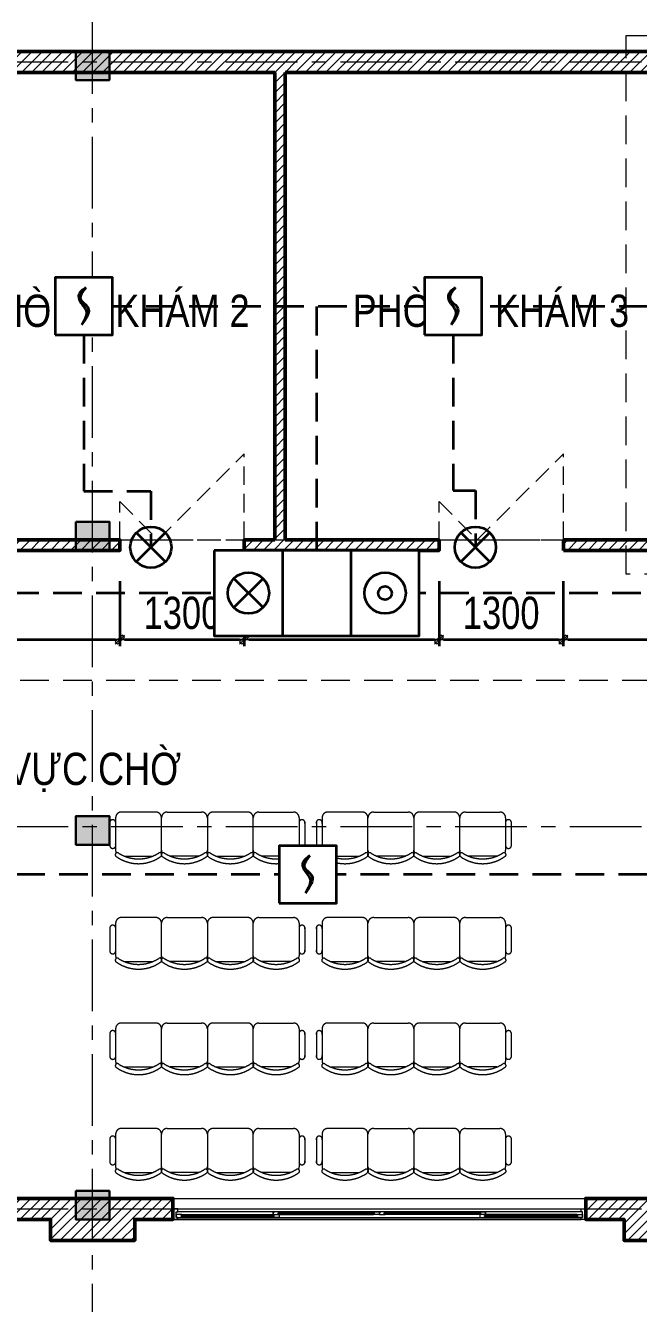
# Model space of a CAD drawing. Header units: millimetres. Extents: x 1109421 to 1726579, y -247837 to 144927.
# Drawn here: x 1467253 to 1473665, y -172402 to -159032 of the extents above; entities that cross this region are included whole.
import ezdxf

# ---------------------------------------------------------------- set-up
doc = ezdxf.new("R2010")
doc.units = ezdxf.units.MM
doc.header["$LTSCALE"] = 600
doc.header["$MEASUREMENT"] = 0
doc.set_wipeout_variables(frame=1)
for name, pattern in [('00_Hidden', [2.4, 1.6, -0.8]), ('CENTER', [2, 1.25, -0.25, 0.25, -0.25]), ('DASHED', [0.75, 0.5, -0.25]), ('HIDDEN', [0.375, 0.25, -0.125])]:
    doc.linetypes.add(name, pattern=pattern)
doc.layers.get('0').update_dxf_attribs({"lineweight": 0})
doc.layers.get('Defpoints').update_dxf_attribs({"lineweight": 0})
for name, color, linetype, lineweight in [('0.15_Cua', 144, 'Continuous', 15), ('cat1', 30, 'Continuous', 50), ('cat2', 22, 'Continuous', 30), ('dim', 144, 'Continuous', 13), ('hatch1', 136, 'Continuous', 9), ('LC MANH DUT', 35, 'HIDDEN', 5), ('LC Text2', 7, 'Continuous', 25), ('Noi that', 35, 'Continuous', 9), ('PCCC - BAOCHAY - THIETBI', 6, 'Continuous', 35), ('PCCC-BAO CHAY - DAY', 3, 'DASHED', 35), ('PCCC-BAOCHAY-THIETBI', 6, 'Continuous', 35), ('thay1', 63, 'Continuous', 18), ('truc', 76, 'CENTER', 9)]:
    doc.layers.add(name, color=color, linetype=linetype, lineweight=lineweight)
doc.styles.add('HOATBIF', font='hoatbif.shx', dxfattribs={"width": 0.8})
doc.styles.add('T2', font='VHARIAL.TTF', dxfattribs={"width": 0.8})
doc.dimstyles.new('1-135', dxfattribs={"dimscale": 135, "dimtxt": 2.5, "dimasz": 0.35, "dimexe": 0.5, "dimexo": 0, "dimgap": 0.8, "dimtad": 1, "dimdec": 0, "dimzin": 0, "dimdsep": 46, "dimtxsty": 'HOATBIF', "dimblk1": 'DOT', "dimblk2": 'DOT', "dimsah": 1, "dimcen": -1, "dimdle": 1, "dimclrd": 256, "dimclre": 256, "dimclrt": 4, "dimadec": 3, "dimazin": 2, "dimtfac": 0.333333, "dimtdec": 0, "dimtix": 1, "dimtmove": 2, "dimatfit": 3, "dimldrblk": 'DOT', "dimfxl": 1, "dimtvp": 0.833333, "dimtolj": 1, "dimtzin": 0, "dimarcsym": 0})

# ---------------------------------------------------------------- blocks, each defined once
blk = doc.blocks.new('dfdfdffđ')
at = {"layer": 'Noi that', "linetype": '00_Hidden'}
for p, q in [((954257, -6273), (954257, -6613)), ((954677, -6213), (954317, -6213)), ((954737, -6613), (954737, -6273)), ((954737, -6613), (954737, -6273)), ((954797, -6213), (955157, -6213)), ((955217, -6273), (955217, -6613)), ((955217, -6273), (955217, -6613)), ((955637, -6213), (955277, -6213)), ((955697, -6613), (955697, -6273)), ((955697, -6613), (955697, -6273)), ((955757, -6213), (956117, -6213)), ((956177, -6273), (956177, -6613)), ((954197, -6316), (954197, -6571)), ((956237, -6316), (956237, -6571)), ((954348, -6673), (954646, -6673)), ((955126, -6673), (954828, -6673)), ((955308, -6673), (955606, -6673)), ((956086, -6673), (955788, -6673))]:
    blk.add_line(p, q, dxfattribs=at)
for centre, radius, start, end in [((954317, -6273), 60, 90, 180), ((954677, -6273), 60, 0, 90), ((954797, -6273), 60, 90, 180), ((955157, -6273), 60, 0, 90), ((955277, -6273), 60, 90, 180), ((955637, -6273), 60, 0, 90), ((955757, -6273), 60, 90, 180), ((956117, -6273), 60, 0, 90), ((954227, -6324), 31.2, 343.7398, 196.2602), ((956207, -6324), 31.2, 343.7398, 196.2602), ((954227, -6562), 31.2, 163.7398, 16.2602), ((954275, -6660), 21.9, 57.9726, 216.6901), ((954317, -6613), 60, 180, 207.5844), ((954497, -6353), 400, 233.1301, 306.8699), ((954497, -6310), 393, 237.5758, 302.4242), ((954720, -6660), 21.9, 323.3099, 122.0274), ((954677, -6613), 60, 332.4156, 0), ((954755, -6660), 21.9, 57.9726, 216.6901), ((954797, -6613), 60, 180, 207.5844), ((954977, -6353), 400, 233.1301, 306.8699), ((954977, -6310), 393, 237.5758, 302.4242), ((955200, -6660), 21.9, 323.3099, 122.0274), ((955157, -6613), 60, 332.4156, 0), ((955235, -6660), 21.9, 57.9726, 216.6901), ((955277, -6613), 60, 180, 207.5844), ((955457, -6353), 400, 233.1301, 306.8699), ((955457, -6310), 393, 237.5758, 302.4242), ((955680, -6660), 21.9, 323.3099, 122.0274), ((955637, -6613), 60, 332.4156, 0), ((955715, -6660), 21.9, 57.9726, 216.6901), ((955757, -6613), 60, 180, 207.5844), ((955937, -6353), 400, 233.1301, 306.8699), ((955937, -6310), 393, 237.5758, 302.4242), ((956160, -6660), 21.9, 323.3099, 122.0274), ((956117, -6613), 60, 332.4156, 0), ((956207, -6562), 31.2, 163.7398, 16.2602)]:
    blk.add_arc(centre, radius, start, end, dxfattribs=at)
blk = doc.blocks.new('*U604')
for p, q in [((50, 0), (4270, 0)), ((50, -110), (4270, -110)), ((95, -20), (1050, -20)), ((1110, -50), (2100, -50)), ((1110, -80), (2100, -80)), ((3210, -50), (2220, -50)), ((3210, -80), (2220, -80)), ((4225, -20), (3270, -20)), ((4225, -50), (3270, -50))]:
    blk.add_line(p, q)
at = {"color": 8, "lineweight": 5}
for p, q in [((50, -20), (4270, -20)), ((4270, -80), (50, -80)), ((95, -30), (1050, -30)), ((95, -40), (1050, -40)), ((95, -50), (1050, -50)), ((1110, -60), (2100, -60)), ((1110, -70), (2100, -70)), ((3210, -60), (2220, -60)), ((3210, -70), (2220, -70)), ((4225, -30), (3270, -30)), ((4225, -40), (3270, -40))]:
    blk.add_line(p, q, dxfattribs=at)
for points in [[(50, -20), (35, -20), (35, -80), (50, -80), (50, -110), (0, -110), (0, 0), (0, 0), (0, 0), (50, 0), (50, -20), (35, -20)], [(4270, -20), (4285, -20), (4285, -80), (4270, -80), (4270, -110), (4320, -110), (4320, 0), (4320, 0), (4320, 0), (4270, 0), (4270, -20), (4285, -20)], [(95, -40), (95, -50), (35, -50), (35, -20), (95, -20), (95, -30), (85, -30), (85, -40), (95, -40)], [(1050, -40), (1050, -50), (1110, -50), (1110, -20), (1050, -20), (1050, -30), (1060, -30), (1060, -40), (1050, -40)], [(1110, -70), (1110, -80), (1050, -80), (1050, -50), (1110, -50), (1110, -60), (1100, -60), (1100, -70), (1110, -70)], [(1050, -50), (1050, -80), (1065, -80)], [(2100, -70), (2100, -80), (2160, -80), (2160, -50), (2100, -50), (2100, -60), (2110, -60), (2110, -70), (2100, -70)], [(2160, -50), (2160, -80), (2145, -80)], [(2160, -50), (2160, -80), (2175, -80)], [(2220, -70), (2220, -80), (2160, -80), (2160, -50), (2220, -50), (2220, -60), (2210, -60), (2210, -70), (2220, -70)], [(3270, -40), (3270, -50), (3210, -50), (3210, -20), (3270, -20), (3270, -30), (3260, -30), (3260, -40), (3270, -40)], [(3210, -70), (3210, -80), (3270, -80), (3270, -50), (3210, -50), (3210, -60), (3220, -60), (3220, -70), (3210, -70)], [(3270, -50), (3270, -80), (3255, -80)], [(4225, -40), (4225, -50), (4285, -50), (4285, -20), (4225, -20), (4225, -30), (4235, -30), (4235, -40), (4225, -40)]]:
    blk.add_lwpolyline(points)
for centre, start, end in [((94, -32), 14.2151, 83.5658), ((94, -38), 276.4342, 345.7849), ((1051, -32), 96.4342, 165.7849), ((1051, -38), 194.2151, 263.5658), ((1109, -62), 14.2151, 83.5658), ((1109, -68), 276.4342, 345.7849), ((2101, -62), 96.4342, 165.7849), ((2101, -68), 194.2151, 263.5658), ((2219, -62), 14.2151, 83.5658), ((2219, -68), 276.4342, 345.7849), ((3211, -62), 96.4342, 165.7849), ((3211, -68), 194.2151, 263.5658), ((3269, -32), 14.2151, 83.5658), ((3269, -38), 276.4342, 345.7849), ((4226, -32), 96.4342, 165.7849), ((4226, -38), 194.2151, 263.5658)]:
    blk.add_arc(centre, 8.25, start, end, dxfattribs=at)
blk = doc.blocks.new('DOT')
at = {"layer": 'dim'}
for p, q in [((-3, 0), (3, 0)), ((-1, -1), (1, 1))]:
    blk.add_line(p, q, dxfattribs=at)
blk.add_lwpolyline([(0.5, 1), (-1, -0.5), (-0.5, -1), (1, 0.5)], close=True, dxfattribs=at)
blk = doc.blocks.new('*D2269')
at = {"layer": 'Defpoints', "color": 0, "transparency": 16777216}
for p in [(7775, 56622), (11160, 56622), (11160, 56010)]:
    blk.add_point(p, dxfattribs=at)
at = {"layer": 'dim', "lineweight": -2, "transparency": 16777216}
for p, q in [((7775, 56622), (7775, 55942)), ((11160, 56622), (11160, 55942)), ((7823, 56010), (11113, 56010))]:
    blk.add_line(p, q, dxfattribs=at)
at = {"layer": 'dim', "lineweight": -2, "transparency": 16777216, "xscale": 47.25, "yscale": 47.25, "zscale": 47.25, "rotation": 180}
blk.add_blockref('DOT', (7775, 56010), dxfattribs=at)
at = {"layer": 'dim', "lineweight": -2, "transparency": 16777216, "xscale": 47.25, "yscale": 47.25, "zscale": 47.25}
blk.add_blockref('DOT', (11160, 56010), dxfattribs=at)
at = {"layer": 'dim', "color": 4, "transparency": 16777216, "insert": (9468, 56287), "char_height": 337.5, "attachment_point": 5, "style": 'HOATBIF'}
blk.add_mtext('\\A1;3385', dxfattribs=at)
blk = doc.blocks.new('_Dot')
at = {"color": 0, "linetype": 'ByBlock', "lineweight": -2}
blk.add_line((-0.5, 0), (-1, 0), dxfattribs=at)
at = {"color": 0, "linetype": 'ByBlock', "const_width": 0.5}
blk.add_lwpolyline([(-0.25, 0, 1), (0.25, 0, 1)], format="xyb", close=True, dxfattribs=at)
blk = doc.blocks.new('*D2270')
at = {"layer": 'Defpoints', "color": 0, "transparency": 16777216}
for p in [(11160, 56622), (12460, 56622), (12460, 56010)]:
    blk.add_point(p, dxfattribs=at)
at = {"layer": 'dim', "lineweight": -2, "transparency": 16777216}
for p, q in [((11160, 56622), (11160, 55942)), ((12460, 56622), (12460, 55942)), ((11208, 56010), (12413, 56010))]:
    blk.add_line(p, q, dxfattribs=at)
at = {"layer": 'dim', "lineweight": -2, "transparency": 16777216, "xscale": 47.25, "yscale": 47.25, "zscale": 47.25, "rotation": 180}
blk.add_blockref('DOT', (11160, 56010), dxfattribs=at)
at = {"layer": 'dim', "lineweight": -2, "transparency": 16777216, "xscale": 47.25, "yscale": 47.25, "zscale": 47.25}
blk.add_blockref('DOT', (12460, 56010), dxfattribs=at)
at = {"layer": 'dim', "color": 4, "transparency": 16777216, "insert": (11810, 56287), "char_height": 337.5, "attachment_point": 5, "style": 'HOATBIF'}
blk.add_mtext('\\A1;1300', dxfattribs=at)
blk = doc.blocks.new('*D2271')
at = {"layer": 'Defpoints', "color": 0, "transparency": 16777216}
for p in [(12460, 56622), (14500, 56622), (14500, 56010)]:
    blk.add_point(p, dxfattribs=at)
at = {"layer": 'dim', "lineweight": -2, "transparency": 16777216}
for p, q in [((12460, 56622), (12460, 55942)), ((14500, 56622), (14500, 55942)), ((12508, 56010), (14453, 56010))]:
    blk.add_line(p, q, dxfattribs=at)
at = {"layer": 'dim', "lineweight": -2, "transparency": 16777216, "xscale": 47.25, "yscale": 47.25, "zscale": 47.25, "rotation": 180}
blk.add_blockref('DOT', (12460, 56010), dxfattribs=at)
at = {"layer": 'dim', "lineweight": -2, "transparency": 16777216, "xscale": 47.25, "yscale": 47.25, "zscale": 47.25}
blk.add_blockref('DOT', (14500, 56010), dxfattribs=at)
at = {"layer": 'dim', "color": 4, "transparency": 16777216, "insert": (13480, 56287), "char_height": 337.5, "attachment_point": 5, "style": 'HOATBIF'}
blk.add_mtext('\\A1;2040', dxfattribs=at)
blk = doc.blocks.new('*D2272')
at = {"layer": 'Defpoints', "color": 0, "transparency": 16777216}
for p in [(14500, 56622), (15800, 56622), (15800, 56010)]:
    blk.add_point(p, dxfattribs=at)
at = {"layer": 'dim', "lineweight": -2, "transparency": 16777216}
for p, q in [((14500, 56622), (14500, 55942)), ((15800, 56622), (15800, 55942)), ((14548, 56010), (15753, 56010))]:
    blk.add_line(p, q, dxfattribs=at)
at = {"layer": 'dim', "lineweight": -2, "transparency": 16777216, "xscale": 47.25, "yscale": 47.25, "zscale": 47.25, "rotation": 180}
blk.add_blockref('DOT', (14500, 56010), dxfattribs=at)
at = {"layer": 'dim', "lineweight": -2, "transparency": 16777216, "xscale": 47.25, "yscale": 47.25, "zscale": 47.25}
blk.add_blockref('DOT', (15800, 56010), dxfattribs=at)
at = {"layer": 'dim', "color": 4, "transparency": 16777216, "insert": (15150, 56287), "char_height": 337.5, "attachment_point": 5, "style": 'HOATBIF'}
blk.add_mtext('\\A1;1300', dxfattribs=at)
blk = doc.blocks.new('*D2273')
at = {"layer": 'Defpoints', "color": 0, "transparency": 16777216}
for p in [(15800, 56622), (20265, 56622), (20265, 56010)]:
    blk.add_point(p, dxfattribs=at)
at = {"layer": 'dim', "lineweight": -2, "transparency": 16777216}
for p, q in [((15800, 56622), (15800, 55942)), ((20265, 56622), (20265, 55942)), ((15848, 56010), (20218, 56010))]:
    blk.add_line(p, q, dxfattribs=at)
at = {"layer": 'dim', "lineweight": -2, "transparency": 16777216, "xscale": 47.25, "yscale": 47.25, "zscale": 47.25, "rotation": 180}
blk.add_blockref('DOT', (15800, 56010), dxfattribs=at)
at = {"layer": 'dim', "lineweight": -2, "transparency": 16777216, "xscale": 47.25, "yscale": 47.25, "zscale": 47.25}
blk.add_blockref('DOT', (20265, 56010), dxfattribs=at)
at = {"layer": 'dim', "color": 4, "transparency": 16777216, "insert": (18033, 56287), "char_height": 337.5, "attachment_point": 5, "style": 'HOATBIF'}
blk.add_mtext('\\A1;4465', dxfattribs=at)
blk = doc.blocks.new('COT BT')
at = {"layer": 'cat2', "ltscale": 2}
h = blk.add_hatch(color=256, dxfattribs=at)
h.dxf.hatch_style = 1
h.paths.add_polyline_path([(240, 190), (-110, 190), (-110, -110), (240, -110)])
blk.add_lwpolyline([(-110, 190), (240, 190), (240, -110), (-110, -110)], close=True, dxfattribs=at)
blk = doc.blocks.new('DAU BAO KHOI')
blk.add_wipeout([(-2, 2), (-2, -2), (2, -2), (2, 2)])
at = {"layer": 'PCCC - BAOCHAY - THIETBI'}
blk.add_lwpolyline([(-2, -2), (2, -2), (2, 2), (-2, 2)], close=True, dxfattribs=at)
for points in [[(0.152, 1.305), (-0.357, 0.733), (-0.18, 0.209), (0.162, -0.292), (-0.152, -1.305)], [(0.152, 1.305), (-0.222, 0.489), (0.268, -0.047), (-0.152, -1.305)]]:
    blk.add_spline(points, degree=3, dxfattribs=at)
blk = doc.blocks.new('den bao chay phong')
at = {"layer": 'PCCC - BAOCHAY - THIETBI'}
for p, q in [((1153511, 58869), (1153816, 58564)), ((1153511, 58564), (1153816, 58869))]:
    blk.add_line(p, q, dxfattribs=at)
blk.add_ellipse((1153663, 58716), major_axis=(152, 152), ratio=1, start_param=5.497787, end_param=11.780972, dxfattribs=at)
blk = doc.blocks.new('TO HOP')
blk.add_wipeout([(0, 3.333), (0, 0), (8, 0), (8, 3.333)])
at = {"layer": 'PCCC - BAOCHAY - THIETBI'}
for p, q in [((2.667, 3.333), (2.667, 0)), ((5.333, 3.333), (5.333, 0)), ((0.765, 2.235), (1.902, 1.098)), ((0.765, 1.098), (1.902, 2.235))]:
    blk.add_line(p, q, dxfattribs=at)
blk.add_lwpolyline([(0, 3.333), (0, 0), (8, 0), (8, 3.333)], close=True, dxfattribs=at)
for centre, radius in [((1.333, 1.667), 0.804), ((6.667, 1.667), 0.804), ((6.667, 1.667), 0.264)]:
    blk.add_circle(centre, radius, dxfattribs=at)
blk = doc.blocks.new('A$C08333679')
at = {"layer": 'hatch1'}
h = blk.add_hatch(dxfattribs=at)
h.set_pattern_fill('ANSI31', color=256, scale=600)
h.set_pattern_definition([(45, (-2017569.24, 46159.94), (-53.0330086, 53.0330086), [])])
h.paths.add_polyline_path([(5645.3, 49943), (6045.3, 49943), (6045.3, 50163), (5645.3, 50163), (4985.3, 50163), (4985.3, 54453), (4765.3, 54453), (4765.3, 49943), (4765.3, 49723), (5645.3, 49723)], flags=17)
h.paths.add_polyline_path([(11315.3, 49943), (11715.3, 49943), (11715.3, 50163), (11315.3, 50163), (10435.3, 50163), (10035.3, 50163), (10035.3, 49943), (10435.3, 49943), (10435.3, 49723), (11315.3, 49723)], flags=17)
h.paths.add_polyline_path([(17715.3, 50163), (17315.3, 50163), (16435.3, 50163), (16035.3, 50163), (16035.3, 49943), (16435.3, 49943), (16435.3, 49723), (17315.3, 49723), (17315.3, 49943), (17715.3, 49943)], flags=17)
h.paths.add_polyline_path([(22035.3, 50163), (21705.3, 50163), (21705.3, 54163), (21485.3, 54163), (21485.3, 50163), (21155.3, 50163), (20755.3, 50163), (20755.3, 49943), (21155.3, 49943), (21155.3, 49723), (22035.3, 49723), (22035.3, 49943)], flags=17)
h.paths.add_polyline_path([(24715.3, 50163), (23835.3, 50163), (23835.3, 49943), (23835.3, 49723), (24715.3, 49723)], flags=17)
h.paths.add_polyline_path([(30315.3, 50163), (29915.3, 50163), (29035.3, 50163), (29035.3, 49943), (29035.3, 49723), (29915.3, 49723), (29915.3, 49943), (30315.3, 49943)], flags=17)
h.paths.add_polyline_path([(36315.3, 50163), (35915.3, 50163), (35035.3, 50163), (34635.3, 50163), (34635.3, 49943), (35035.3, 49943), (35035.3, 49723), (35915.3, 49723), (35915.3, 49943), (36315.3, 49943)], flags=17)
h.paths.add_polyline_path([(42500.3, 50163), (41475.3, 50163), (41475.3, 52813), (41365.3, 52813), (41365.3, 50163), (40900.3, 50163), (40900.3, 49943), (41300.3, 49943), (41300.3, 49503), (42500.3, 49503)])
h.paths.add_polyline_path([(42274.8, 49943), (42274.8, 49723), (41514.8, 49723), (41514.8, 49943)], flags=16)
h.paths.add_polyline_path([(44305.3, 55303), (44085.3, 55303), (44085.3, 54163), (41365.3, 54163), (41365.3, 53813), (41475.3, 53813), (41475.3, 53943), (46565.3, 53943), (46565.3, 50163), (45585.3, 50163), (45585.3, 49503), (46785.3, 49503), (46785.3, 50163), (46785.3, 62163), (4765.3, 62163), (4765.3, 56653), (4985.3, 56653), (4985.3, 56943), (6475.3, 56943), (6475.3, 57053), (4985.3, 57053), (4985.3, 61943), (8860.3, 61943), (8860.3, 57053), (7775.3, 57053), (7775.3, 56943), (8860.3, 56943), (8970.3, 56943), (11160.3, 56943), (11160.3, 57053), (8970.3, 57053), (8970.3, 61943), (12780.3, 61943), (12780.3, 57053), (12460.3, 57053), (12460.3, 56943), (12780.3, 56943), (12890.3, 56943), (14500.3, 56943), (14500.3, 57053), (12890.3, 57053), (12890.3, 61943), (16765.3, 61943), (16765.3, 57053), (15800.3, 57053), (15800.3, 56943), (20265.3, 56943), (20265.3, 57053), (16985.3, 57053), (16985.3, 61943), (21485.3, 61943), (21485.3, 57053), (21265.3, 57053), (21265.3, 56943), (22107.1, 56943), (22327.1, 57163), (21705.3, 57163), (21705.3, 61943), (24165.3, 61943), (24165.3, 57163), (23487.1, 57163), (23707.1, 56943), (24385.3, 56943), (26595.3, 56943), (26595.3, 57053), (24385.3, 57053), (24385.3, 61943), (29365.3, 61943), (29365.3, 57053), (27895.3, 57053), (27895.3, 56943), (31195.3, 56943), (31195.3, 57053), (29585.3, 57053), (29585.3, 61943), (33985.3, 61943), (33985.3, 57053), (32495.3, 57053), (32495.3, 56943), (35695.3, 56943), (35695.3, 57053), (34095.3, 57053), (34095.3, 61943), (38645.3, 61943), (38645.3, 57053), (36995.3, 57053), (36995.3, 56943), (38645.3, 56943), (40245.3, 56943), (40245.3, 57163), (38865.3, 57163), (38865.3, 61943), (41365.3, 61943), (41365.3, 57163), (41145.3, 57163), (41145.3, 56943), (41805.3, 56943), (41805.3, 57163), (41585.3, 57163), (41585.3, 61943), (44085.3, 61943), (44085.3, 57163), (42705.3, 57163), (42705.3, 56943), (44085.3, 56943), (44085.3, 56203), (44305.3, 56203), (44305.3, 61943), (46565.3, 61943), (46565.3, 54163), (44305.3, 54163)])
h.paths.add_polyline_path([(45805.3, 49943), (46565.3, 49943), (46565.3, 49723), (45805.3, 49723)], flags=16)
at = {"layer": 'cat1'}
for p, q in [((4765.3, 62163), (46785.3, 62163)), ((8970.3, 61943), (12780.3, 61943)), ((12890.3, 61943), (16765.3, 61943)), ((15800.3, 56943), (15800.3, 57053)), ((16765.3, 57053), (15800.3, 57053)), ((20265.3, 56943), (15800.3, 56943))]:
    blk.add_line(p, q, dxfattribs=at)
for points in [[(12780.3, 57053), (12780.3, 61943)], [(12890.3, 61943), (12890.3, 57053)], [(8970.3, 57053), (11160.3, 57053), (11160.3, 56943), (8970.3, 56943)], [(12780.3, 56943), (12460.3, 56943), (12460.3, 57053), (12780.3, 57053)], [(12890.3, 57053), (14500.3, 57053), (14500.3, 56943), (12890.3, 56943)], [(12890.3, 56943), (12780.3, 56943)], [(10435.3, 50163), (11315.3, 50163), (11715.3, 50163), (11715.3, 49943), (11315.3, 49943), (11315.3, 49723), (10435.3, 49723), (10435.3, 49943), (10035.3, 49943), (10035.3, 50163), (10435.3, 50163)], [(17315.3, 50163), (16435.3, 50163), (16035.3, 50163), (16035.3, 49943), (16435.3, 49943), (16435.3, 49723), (17315.3, 49723), (17315.3, 49943), (17715.3, 49943), (17715.3, 50163), (17315.3, 50163)]]:
    blk.add_lwpolyline(points, dxfattribs=at)
at = {"layer": 'LC MANH DUT', "ltscale": 2}
blk.add_line((1115.9, 55586.7), (49772, 55586.7), dxfattribs=at)
blk.add_lwpolyline([(16458.7, 62328.6), (21898.2, 62328.6), (21898.2, 56693.6), (16458.7, 56693.6)], close=True, dxfattribs=at)
at = {"layer": 'Noi that', "linetype": '00_Hidden', "ltscale": 0.2}
for p, q in [((11560.3, 57053), (12460.3, 57953)), ((12460.3, 57053), (12460.3, 57953)), ((14900.3, 57053), (15800.3, 57953)), ((15800.3, 57053), (15800.3, 57953)), ((11160.3, 57053), (11160.3, 57453)), ((11160.3, 57453), (11560.3, 57053)), ((14500.3, 57053), (14500.3, 57453)), ((14500.3, 57453), (14900.3, 57053)), ((11160.3, 57053), (12460.3, 57053)), ((14500.3, 57053), (15800.3, 57053))]:
    blk.add_line(p, q, dxfattribs=at)
at = {"layer": 'thay1'}
blk.add_lwpolyline([(11715.3, 50163), (16035.3, 50163), (16035.3, 49943), (11715.3, 49943)], close=True, dxfattribs=at)
at = {"layer": 'truc'}
for p, q in [((10875.3, 44920.7), (10875.3, 65106.5)), ((2667.9, 62053), (49638.6, 62053)), ((2667.9, 57053), (49638.6, 57053)), ((2667.9, 54053), (49638.6, 54053)), ((2667.9, 50053), (49638.6, 50053))]:
    blk.add_line(p, q, dxfattribs=at)
at = {"layer": '0.15_Cua', "xscale": -1, "rotation": 180}
blk.add_blockref('*U604', (11715.3, 49943), dxfattribs=at)
at = {"layer": 'cat1'}
for name, p in [('COT BT', (10810.3, 61973)), ('COT BT', (10810.3, 57053)), ('dfdfdffđ', (-943141.1, 60418.1)), ('dfdfdffđ', (-940981, 60418.1)), ('dfdfdffđ', (-943141.1, 59314.6)), ('dfdfdffđ', (-940981, 59314.6)), ('dfdfdffđ', (-943141.1, 58211.1)), ('dfdfdffđ', (-940981, 58211.1)), ('dfdfdffđ', (-943141.1, 57107.7)), ('dfdfdffđ', (-940981, 57107.7)), ('COT BT', (10810.3, 50050.6))]:
    blk.add_blockref(name, p, dxfattribs=at)
at = {"layer": 'cat1', "rotation": 180}
blk.add_blockref('COT BT', (10940.3, 54053), dxfattribs=at)
at = {"layer": 'LC Text2', "style": 'T2', "width": 0.8}
for s, p in [('phßng kh¸m 2', (9625.3, 59281.4)), ('phßng kh¸m 3', (13596.3, 59281.4)), ('khu vùc chê', (9080.4, 54488.3))]:
    blk.add_text(s, height=337.5, dxfattribs=at).set_placement(p)
at = {"layer": 'dim'}
for base, p1, p2, picture, middle in [((11160.3, 56009.8), (7775.3, 56622.1), (11160.3, 56622.1), '*D2269', (9467.8, 56286.6)), ((12460.3, 56009.8), (11160.3, 56622.1), (12460.3, 56622.1), '*D2270', (11810.3, 56286.6)), ((14500.3, 56009.8), (12460.3, 56622.1), (14500.3, 56622.1), '*D2271', (13480.3, 56286.6)), ((15800.3, 56009.8), (14500.3, 56622.1), (15800.3, 56622.1), '*D2272', (15150.3, 56286.6)), ((20265.3, 56009.8), (15800.3, 56622.1), (20265.3, 56622.1), '*D2273', (18032.8, 56286.6))]:
    dim = blk.add_linear_dim(base=base, p1=p1, p2=p2, dimstyle='1-135', dxfattribs=at)
    dim.commit()
    dim.dimension.update_dxf_attribs({"geometry": picture, "text_midpoint": middle})

msp = doc.modelspace()

# ---------------------------------------------------------------- linework, layer by layer
at = {"layer": 'PCCC-BAO CHAY - DAY'}
for points in [[(1462664.5, -164522.7), (1462664.5, -161967.7), (1502654.5, -161967.7), (1502654.5, -167128.1), (1498055.6, -167128.1), (1498055.6, -167912.7), (1464864.5, -167912.7)], [(1470299.5, -164522.7), (1470299.5, -161967.7)], [(1467862, -162267.7), (1467862, -163904.7), (1468564.1, -163904.7), (1468564.1, -164489.2)], [(1471727, -162267.7), (1471727, -163895.1), (1471959.1, -163895.1), (1471959.1, -164489.2)], [(1489891.1, -164969.4), (1463264.5, -164969.4)]]:
    msp.add_lwpolyline(points, dxfattribs=at)

# ---------------------------------------------------------------- next in the draw order: block references
msp.add_blockref('A$C08333679', (1457079.2, -221465.7), dxfattribs=at)

# ---------------------------------------------------------------- next in the draw order: block references
at = {"layer": 'cat1'}
for p in [(314900.8, -223205.7), (318295.8, -223205.7)]:
    msp.add_blockref('den bao chay phong', p, dxfattribs=at)
at = {"layer": 'PCCC-BAOCHAY-THIETBI'}
for name, p, xscale, yscale, zscale in [('DAU BAO KHOI', (1467862, -161967.7), 150, 150, 150), ('DAU BAO KHOI', (1471727, -161967.7), 150, 150, 150), ('TO HOP', (1469227.4, -165416.1), 268.0147058824077, 268.0147058824077, 268.0147058824077), ('DAU BAO KHOI', (1470204.5, -167912.7), 150, 150, 150)]:
    msp.add_blockref(name, p, dxfattribs=dict(at, xscale=xscale, yscale=yscale, zscale=zscale))

doc.saveas('drawing.dxf')
